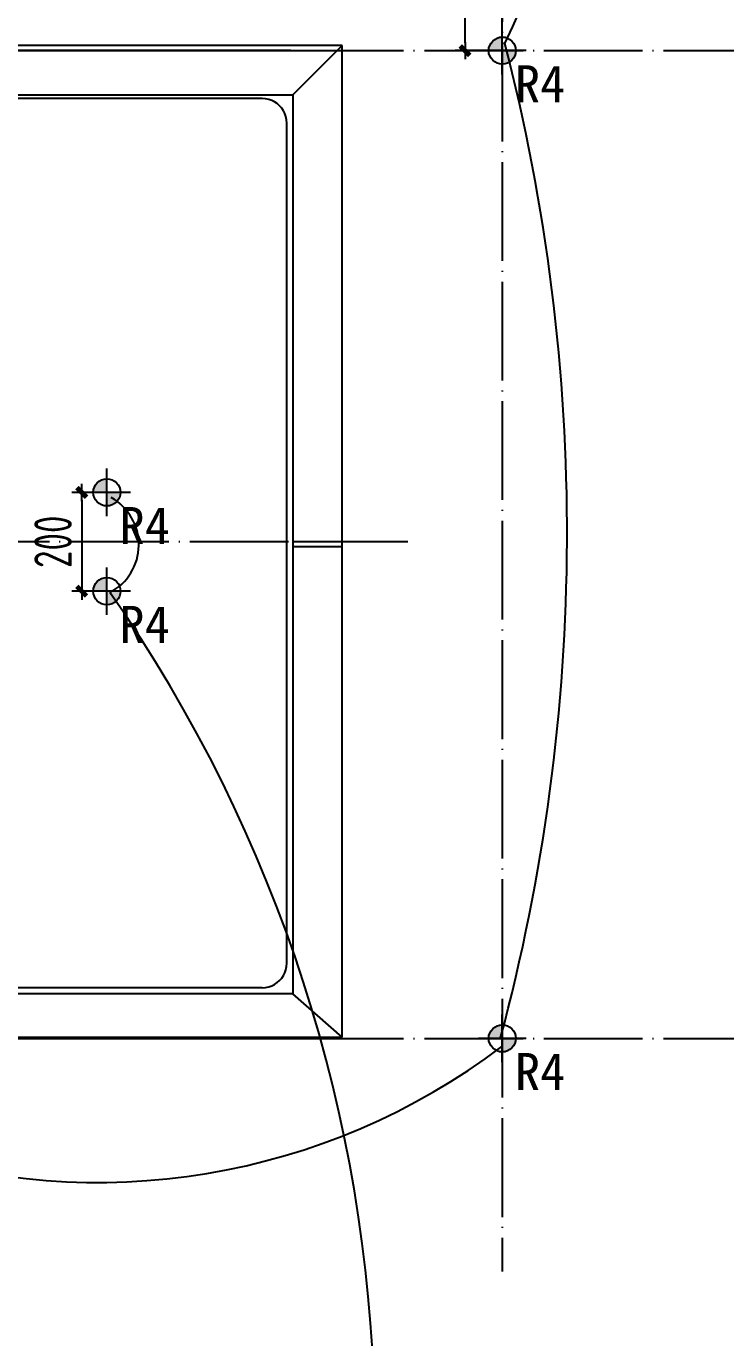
# Model space of a CAD drawing. Extents: x 11992 to 29481, y -6727 to 6811.
# Drawn here: x 14436 to 15852, y -3926 to -1270 of the extents above; entities that cross this region are included whole.
import ezdxf

# ---------------------------------------------------------------- set-up
doc = ezdxf.new("R2010")
doc.units = 0
doc.header["$MEASUREMENT"] = 0
doc.linetypes.add('DOTE', pattern=[2.42, 2, -0.2, 0.02, -0.2])
doc.layers.get('0').update_dxf_attribs({"color": 8, "linetype": 'CONTINUOUS'})
doc.layers.get('Defpoints').update_dxf_attribs({"color": 8, "linetype": 'CONTINUOUS'})
for name, color, linetype in [('zoylight 2射灯', 1, 'CONTINUOUS'), ('zoylight 3编号', 7, 'CONTINUOUS'), ('zoylight 4标注', 9, 'CONTINUOUS'), ('zoylight 5回路', 4, 'CONTINUOUS')]:
    doc.layers.add(name, color=color, linetype=linetype)
doc.styles.add('CCD-DIM', font='archs.shx', dxfattribs={"width": 0.8})
doc.styles.add('TFB MS 3mm at 1 to 25', font='arial.ttf', dxfattribs={"height": 75})
doc.dimstyles.new('zoylight_DIM_40', dxfattribs={"dimscale": 40, "dimtxt": 1.9, "dimasz": 0.4, "dimexe": 0.5, "dimexo": 0.5, "dimgap": 0.5, "dimtad": 1, "dimdec": 0, "dimrnd": 5, "dimzin": 12, "dimdsep": 46, "dimtxsty": 'CCD-DIM', "dimblk": 'CCD_Dimension_Tick', "dimcen": 0.125, "dimclrd": 44, "dimclre": 44, "dimclrt": 50, "dimadec": 0, "dimazin": 0, "dimtfac": 1, "dimtdec": 0, "dimtmove": 2, "dimatfit": 3, "dimldrblk": 'CCD_Leader_Dot', "dimfxl": 0, "dimtvp": 1, "dimtolj": 1, "dimtzin": 0, "dimarcsym": 0})

# ---------------------------------------------------------------- blocks, each defined once
blk = doc.blocks.new('嵌入式射灯55')
at = {"layer": 'zoylight 2射灯'}
h = blk.add_hatch(color=256, dxfattribs=at)
h.dxf.hatch_style = 1
h.paths.add_polyline_path([(0, 0), (0, 27.5, 0.41421356), (-27.5, 0)])
h.paths.add_polyline_path([(0, -27.5, 0.41421356), (27.5, 0), (0, 0)])
for p, q in [((0, -48.125), (0, 48.125)), ((48.125, 0), (-48.125, 0))]:
    blk.add_line(p, q, dxfattribs=at)
blk.add_circle((0, 0), 27.5, dxfattribs=at)
blk = doc.blocks.new('CCD_Dimension_Tick')
at = {"color": 0, "linetype": 'ByBlock'}
for p, q in [((-1.09, 0), (0, 0)), ((0, 0), (1.09, 0))]:
    blk.add_line(p, q, dxfattribs=at)
at = {"color": 0, "linetype": 'Continuous', "const_width": 0.608}
blk.add_lwpolyline([(-0.61, -0.61), (0.61, 0.61)], dxfattribs=at)
blk = doc.blocks.new('*D112')
at = {"layer": 'Defpoints', "color": 0}
for p in [(14599, -2213.9), (14548, -2413.9), (14599, -2413.9)]:
    blk.add_point(p, dxfattribs=at)
at = {"layer": 'zoylight 4标注', "color": 44, "lineweight": -2}
for p, q in [((14579, -2213.9), (14528, -2213.9)), ((14548, -2229.9), (14548, -2397.9)), ((14579, -2413.9), (14528, -2413.9))]:
    blk.add_line(p, q, dxfattribs=at)
at = {"layer": 'zoylight 4标注', "color": 44, "lineweight": -2, "xscale": 16, "yscale": 16, "zscale": 16}
for p, rotation in [((14548, -2213.9), 90), ((14548, -2413.9), 270)]:
    blk.add_blockref('CCD_Dimension_Tick', p, dxfattribs=dict(at, rotation=rotation))
at = {"layer": 'zoylight 4标注', "color": 50, "insert": (14490, -2313.9), "char_height": 76, "attachment_point": 5, "rotation": 90, "style": 'CCD-DIM'}
blk.add_mtext('\\A1;200', dxfattribs=at)
blk = doc.blocks.new('CCD_Leader_Dot')
at = {"color": 0, "linetype": 'ByBlock'}
blk.add_line((-5, 0), (-10, 0), dxfattribs=at)
at = {"color": 0, "linetype": 'ByBlock', "const_width": 5}
blk.add_lwpolyline([(-2.5, 0, 1), (2.5, 0, 1)], format="xyb", close=True, dxfattribs=at)
blk = doc.blocks.new('*D119')
at = {"layer": 'Defpoints', "color": 0, "linetype": 'Continuous'}
for p in [(15324.2, -769.4), (15399.7, -769.4), (15399.7, -1319.4)]:
    blk.add_point(p, dxfattribs=at)
at = {"layer": 'zoylight 4标注', "color": 44, "linetype": 'Continuous', "lineweight": -2}
blk.add_line((15379.7, -769.4), (15304.2, -769.4), dxfattribs=at)
at = {"layer": 'zoylight 4标注', "color": 44, "lineweight": -2}
for p, q in [((15324.2, -1303.4), (15324.2, -785.4)), ((15379.7, -1319.4), (15304.2, -1319.4))]:
    blk.add_line(p, q, dxfattribs=at)
at = {"layer": 'zoylight 4标注', "color": 44, "linetype": 'Continuous', "lineweight": -2, "xscale": 16, "yscale": 16, "zscale": 16}
for p, rotation in [((15324.2, -769.4), 90), ((15324.2, -1319.4), 270)]:
    blk.add_blockref('CCD_Dimension_Tick', p, dxfattribs=dict(at, rotation=rotation))
at = {"layer": 'zoylight 4标注', "color": 50, "linetype": 'Continuous', "insert": (15266.2, -1044.4), "char_height": 76, "attachment_point": 5, "rotation": 90, "style": 'CCD-DIM'}
blk.add_mtext('\\A1;550', dxfattribs=at)
blk = doc.blocks.new('*D133')
at = {"layer": 'Defpoints', "color": 0, "linetype": 'Continuous'}
for p in [(15399.7, -1239), (13259.6, -1319.4), (15399.7, -1319.4)]:
    blk.add_point(p, dxfattribs=at)
at = {"layer": 'zoylight 4标注', "color": 44, "lineweight": -2}
for p, q in [((13259.6, -1299.4), (13259.6, -1219)), ((13275.6, -1239), (15383.7, -1239))]:
    blk.add_line(p, q, dxfattribs=at)
at = {"layer": 'zoylight 4标注', "color": 44, "linetype": 'Continuous', "lineweight": -2}
blk.add_line((15399.7, -1299.4), (15399.7, -1219), dxfattribs=at)
at = {"layer": 'zoylight 4标注', "color": 44, "linetype": 'Continuous', "lineweight": -2, "xscale": 16, "yscale": 16, "zscale": 16, "rotation": 180}
blk.add_blockref('CCD_Dimension_Tick', (13259.6, -1239), dxfattribs=at)
at = {"layer": 'zoylight 4标注', "color": 44, "linetype": 'Continuous', "lineweight": -2, "xscale": 16, "yscale": 16, "zscale": 16}
blk.add_blockref('CCD_Dimension_Tick', (15399.7, -1239), dxfattribs=at)
at = {"layer": 'zoylight 4标注', "color": 50, "linetype": 'Continuous', "insert": (14329.7, -1181), "char_height": 76, "attachment_point": 5, "style": 'CCD-DIM'}
blk.add_mtext('\\A1;2140', dxfattribs=at)

msp = doc.modelspace()

# ---------------------------------------------------------------- linework, layer by layer
for p, q in [((12907, -1319.4, -2183.8), (15058.4, -1319.4, -2453.8)), ((12959.6, -1319.4, -2183.8), (14940.4, -1319.4, -2183.8)), ((15075.3, -1309.1, -2140.4), (13072.3, -1309.1, -2140.4)), ((14930, -1319.4, -2043.2), (13086, -1319.4, -2023.8)), ((14971.8, -1319.4, -2488.7), (14896, -1319.4, -2466.7)), ((14909.4, -1319.4, -2454), (14896.7, -1319.4, -2464.5)), ((14909.4, -1319.4, -2454), (14985.2, -1319.4, -2476)), ((14933.6, -1319.4, -2048.6), (14930, -1319.4, -2043.2)), ((14940.4, -1319.4, -2073.8), (14933.6, -1319.4, -2048.6)), ((14940.4, -1319.4, -2183.8), (14940.4, -1319.4, -2073.8)), ((14971.8, -1319.4, -2488.7), (14984.5, -1319.4, -2478.2)), ((14975.7, -1409.1, -2140.4), (15075.3, -1309.1, -2140.4)), ((15058.4, -1319.4, -2453.8), (15058.4, -1319.4, -2183.8)), ((15075.3, -3317.2, -2140.4), (15075.3, -1309.1, -2140.4)), ((13057.9, -1409.1, -2140.4), (14975.7, -1409.1, -2140.4)), ((14913.4, -1416.3, -2140.4), (13059.6, -1416.3, -2140.4)), ((14920.2, -1416.8, -2140.4), (14913.4, -1416.3, -2140.4)), ((14926.7, -1418.1, -2140.4), (14920.2, -1416.8, -2140.4)), ((14932.9, -1420.2, -2140.4), (14926.7, -1418.1, -2140.4)), ((14938.7, -1423.1, -2140.4), (14932.9, -1420.2, -2140.4)), ((14944, -1426.7, -2140.4), (14938.7, -1423.1, -2140.4)), ((14948.8, -1430.9, -2140.4), (14944, -1426.7, -2140.4)), ((14953, -1435.7, -2140.4), (14948.8, -1430.9, -2140.4)), ((14975.7, -1409.1, -2140.4), (14975.7, -3229.1, -2140.4)), ((14956.6, -1441.1, -2140.4), (14953, -1435.7, -2140.4)), ((14959.5, -1446.8, -2140.4), (14956.6, -1441.1, -2140.4)), ((14961.6, -1453, -2140.4), (14959.5, -1446.8, -2140.4)), ((14963, -1459.5, -2140.4), (14961.6, -1453, -2140.4)), ((14963.4, -1466.3, -2140.4), (14963, -1459.5, -2140.4)), ((14963.4, -3167, -2140.4), (14963.4, -1466.3, -2140.4)), ((15075.3, -2313.9, -2140.4), (14975.3, -2313.9, -2140.4)), ((15075.3, -2324.3, -2140.4), (14975.3, -2324.3, -2140.4)), ((14956.6, -3192.3, -2140.4), (14959.5, -3186.5, -2140.4)), ((14959.5, -3186.5, -2140.4), (14961.6, -3180.3, -2140.4)), ((14961.6, -3180.3, -2140.4), (14963, -3173.8, -2140.4)), ((14963, -3173.8, -2140.4), (14963.4, -3167, -2140.4)), ((14926.7, -3215.3, -2140.4), (14932.9, -3213.2, -2140.4)), ((14932.9, -3213.2, -2140.4), (14938.7, -3210.2, -2140.4)), ((14938.7, -3210.2, -2140.4), (14944, -3206.6, -2140.4)), ((14944, -3206.6, -2140.4), (14948.8, -3202.4, -2140.4)), ((14948.8, -3202.4, -2140.4), (14953, -3197.6, -2140.4)), ((14953, -3197.6, -2140.4), (14956.6, -3192.3, -2140.4)), ((14913.4, -3217.2, -2140.4), (13059.3, -3217.2, -2140.4)), ((14975.7, -3229.1, -2140.4), (13059.8, -3229.1, -2140.4)), ((14913.4, -3217.2, -2140.4), (14920.2, -3216.7, -2140.4)), ((14920.2, -3216.7, -2140.4), (14926.7, -3215.3, -2140.4)), ((15075.3, -3317.2, -2140.4), (14975.7, -3229.1, -2140.4)), ((12907, -3319.4, -2183.8), (15058.4, -3319.4, -2453.8)), ((13066.3, -3317.2, -2140.4), (15075.3, -3317.2, -2140.4)), ((13086, -3319.4, -2023.8), (14940, -3319.4, -2067)), ((14971.8, -3319.4, -2488.7), (14896, -3319.4, -2466.7)), ((14909.4, -3319.4, -2454), (14896.7, -3319.4, -2464.5)), ((14909.4, -3319.4, -2454), (14985.2, -3319.4, -2476)), ((14971.8, -3319.4, -2488.7), (14984.5, -3319.4, -2478.2)), ((15058.4, -3319.4, -2453.8), (15058.4, -3319.4, -2183.8))]:
    msp.add_line(p, q)
at = {"layer": 'zoylight 4标注', "color": 9, "linetype": 'DOTE', "ltscale": 100}
for p, q in [((15399.7, 148.7), (15399.7, -3791.6)), ((13063.9, -1319.4), (16009.2, -1319.4)), ((15208.7, -2313.9, -2140.4), (12537.1, -2313.9, -2140.4)), ((13063.9, -3319.4, 2183.8), (16009.2, -3319.4, 2183.8))]:
    msp.add_line(p, q, dxfattribs=at)
at = {"layer": 'zoylight 5回路', "linetype": 'Continuous'}
for centre, radius, start, end in [((14253.5, -735.4), 1284.4, 333.6182, 28.4287), ((11578.4, -2295), 3952.5, 344.9687, 14.5516), ((14554.3, -2319.8), 109.4, 297.8212, 60.6085), ((12153.2, -4125), 2988.6, 327.7023, 34.8662), ((14580.1, -2257.6), 1353.6, 251.6011, 307.1975)]:
    msp.add_arc(centre, radius, start, end, dxfattribs=at)

# ---------------------------------------------------------------- block references
at = {"layer": 'zoylight 2射灯'}
for p in [(15399.7, -1319.4), (14599, -2213.9, -2140.4), (14599, -2413.9, -2140.4), (15399.7, -3319.4, 2183.8)]:
    msp.add_blockref('嵌入式射灯55', p, dxfattribs=at)

# ---------------------------------------------------------------- texts
at = {"layer": 'zoylight 3编号', "char_height": 75, "width": 104.77, "attachment_point": 1, "style": 'TFB MS 3mm at 1 to 25'}
for insert in [(15425.3, -1349), (14624.6, -2243.6, -2140.4), (14624.6, -2443.6, -2140.4), (15425.3, -3349, 2183.8)]:
    msp.add_mtext('{\\fSimHei|b0|i0|c134|p49;R4}', dxfattribs=dict(at, insert=insert))

# ---------------------------------------------------------------- dimensions: what is measured, and where the dimension line sits
at = {"layer": 'zoylight 4标注', "linetype": 'Continuous'}
for p1, p2, distance, picture, middle in [((15399.7, -1319.4), (15399.7, -769.4), 75.5, '*D119', (15266.2, -1044.4)), ((13259.6, -1319.4), (15399.7, -1319.4), 80.4, '*D133', (14329.7, -1181))]:
    dim = msp.add_aligned_dim(p1=p1, p2=p2, distance=distance, dimstyle='zoylight_DIM_40', dxfattribs=at)
    dim.commit()
    dim.dimension.update_dxf_attribs({"geometry": picture, "text_midpoint": middle})
at = {"layer": 'zoylight 4标注'}
dim = msp.add_aligned_dim(p1=(14599, -2213.9, -2140.4), p2=(14599, -2413.9, -2140.4), distance=-50.9, dimstyle='zoylight_DIM_40', dxfattribs=at)
dim.commit()
dim.dimension.update_dxf_attribs({"geometry": '*D112', "text_midpoint": (14490, -2313.9, -2140.4)})

doc.saveas('drawing.dxf')
